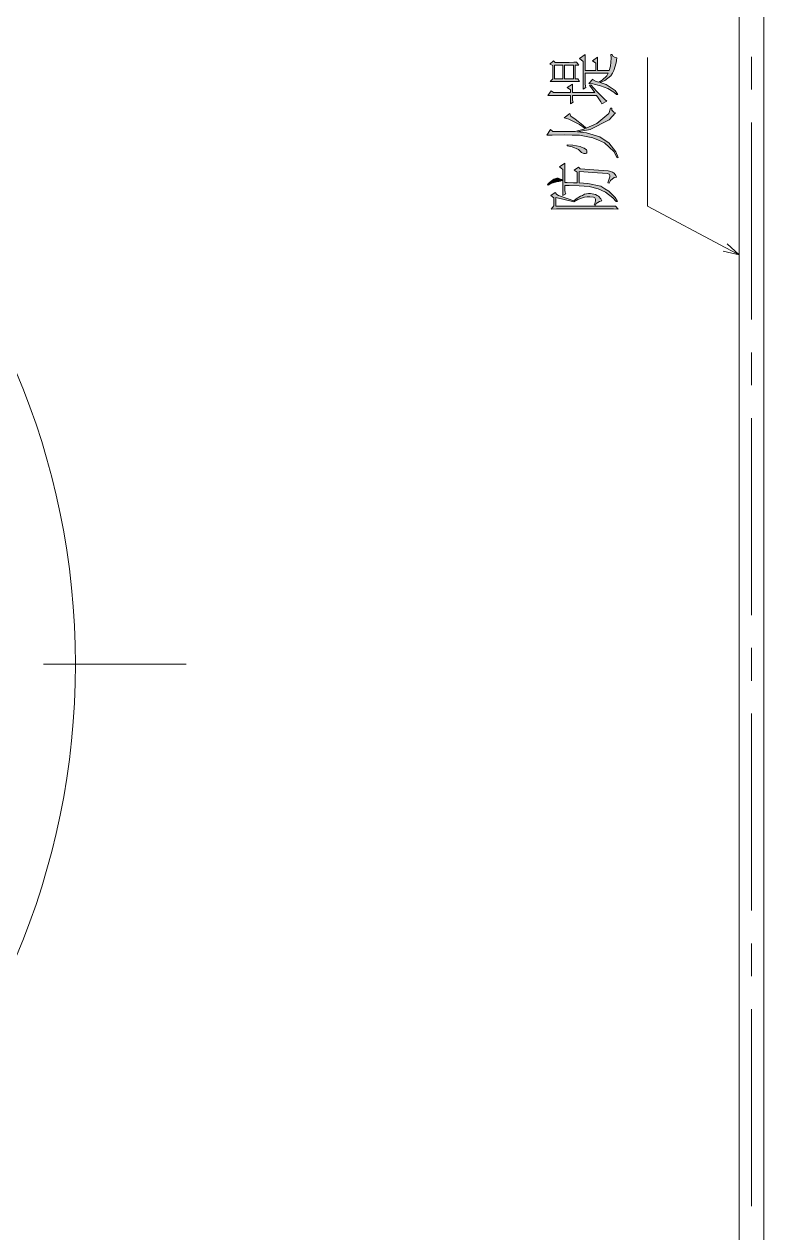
# Model space of a CAD drawing. Header units: millimetres. Extents: x 568 to 57335, y 85 to 28579.
# Drawn here: x 56797.1 to 56868.6, y 28049.7 to 28166.6 of the extents above; entities that cross this region are included whole.
import ezdxf

# ---------------------------------------------------------------- set-up
doc = ezdxf.new("R2010")
doc.units = ezdxf.units.MM

msp = doc.modelspace()

# ---------------------------------------------------------------- hatches: boundary and pattern name
h = msp.add_hatch(color=0)
h.paths.add_polyline_path([(56848.46, 28162.89), (56849.6, 28162.89), (56849.8, 28162.89), (56850.26, 28162.9), (56850.53, 28162.91), (56850.73, 28162.63), (56850.39, 28162.63), (56850.39, 28161.31), (56850.64, 28161.31), (56850.82, 28161.03), (56850.47, 28161.04), (56849.75, 28161.05), (56849.39, 28161.05), (56849.03, 28161.05), (56848.32, 28161.04), (56847.98, 28161.03), (56848.22, 28161.31), (56848.22, 28162.58), (56847.95, 28162.72), (56848.28, 28163.04)])
h.paths.add_polyline_path([(56849.36, 28161.31), (56850.21, 28161.31), (56850.21, 28162.63), (56849.36, 28162.63)])
h.paths.add_polyline_path([(56848.39, 28161.31), (56849.18, 28161.31), (56849.18, 28162.63), (56848.39, 28162.63)])
h = msp.add_hatch(color=0)
h.dxf.hatch_style = 2
h.paths.add_polyline_path([(56851.17, 28160.29), (56851.17, 28162.99), (56850.79, 28163.26), (56851.35, 28163.65), (56851.35, 28162.11), (56852.37, 28162.11), (56852.37, 28162.83), (56852.05, 28163.05), (56852.54, 28163.4), (56852.54, 28162.11), (56853.66, 28162.11), (56853.79, 28162.54), (56853.87, 28163.31), (56853.83, 28163.65), (56853.95, 28163.65), (56854.04, 28163.51), (56854.27, 28163.35), (56854.42, 28163.34), (56854.34, 28162.86), (56854.12, 28162.11), (56853.98, 28161.84), (56853.83, 28161.58), (56853.25, 28161.13), (56852.81, 28160.95), (56853.39, 28160.76), (56854.24, 28160.19), (56854.5, 28159.8), (56854.39, 28159.78), (56854.14, 28160.01), (56853.54, 28160.38), (56853.19, 28160.51), (56852.84, 28160.64), (56852.09, 28160.81), (56851.7, 28160.86), (56852.08, 28161.27), (56852.13, 28161.2), (56852.41, 28161.06), (56852.66, 28160.98), (56853, 28161.17), (56853.45, 28161.6), (56853.57, 28161.84), (56851.35, 28161.84), (56851.35, 28160.97), (56851.35, 28160.83), (56851.39, 28160.59), (56851.43, 28160.48)])
h = msp.add_hatch(color=0)
h.dxf.hatch_style = 2
h.paths.add_polyline_path([(56849.94, 28159.69), (56848.84, 28159.69), (56848.54, 28159.69), (56848, 28159.69), (56847.75, 28159.68), (56848.08, 28160.15), (56848.3, 28159.98), (56849.94, 28159.98), (56849.94, 28160.25), (56849.62, 28160.48), (56850.12, 28160.8), (56850.12, 28159.98), (56852.28, 28159.98), (56851.78, 28160.68), (56851.9, 28160.72), (56852.47, 28160.07), (56853.25, 28159.3), (56853.45, 28159.16), (56852.95, 28158.9), (56852.87, 28159.07), (56852.62, 28159.47), (56852.46, 28159.69), (56850.12, 28159.69), (56850.12, 28159.23), (56850.18, 28159.04), (56849.94, 28158.88)])
h = msp.add_hatch(color=0)
h.dxf.hatch_style = 2
h.paths.add_polyline_path([(56848.74, 28156.21), (56850.38, 28156.2), (56850.73, 28156.3), (56851.21, 28156.45), (56851.34, 28156.5), (56850.79, 28156.88), (56849.78, 28157.39), (56849.33, 28157.53), (56849.88, 28157.94), (56849.97, 28157.71), (56850.39, 28157.41), (56851.14, 28156.83), (56851.46, 28156.55), (56852.47, 28156.97), (56853.64, 28157.94), (56853.8, 28158.47), (56853.92, 28158.47), (56853.93, 28158.29), (56854.12, 28158.07), (56854.3, 28158.02), (56853.67, 28157.35), (56851.83, 28156.42), (56850.61, 28156.18), (56851.48, 28156.08), (56852.77, 28155.7), (56853.2, 28155.41), (56853.64, 28155.12), (56854.31, 28154.26), (56854.56, 28153.7), (56854.44, 28153.68), (56854.11, 28154.28), (56853.21, 28155.13), (56852.65, 28155.37), (56852.09, 28155.61), (56850.81, 28155.86), (56850.1, 28155.87), (56849.39, 28155.88), (56848.17, 28155.87), (56847.66, 28155.85), (56848.01, 28156.4), (56848.24, 28156.21)])
h = msp.add_hatch(color=0)
h.dxf.hatch_style = 2
h.paths.add_polyline_path([(56849.62, 28154.82), (56849.62, 28154.91), (56850.15, 28154.88), (56850.87, 28154.76), (56851.07, 28154.68), (56851.27, 28154.6), (56851.49, 28154.43), (56851.51, 28154.34), (56851.52, 28154.24), (56851.5, 28154.13), (56851.45, 28154.11), (56851.4, 28154.09), (56851.33, 28154.07), (56851.23, 28154.07), (56851.01, 28154.19), (56850.88, 28154.31), (56850.72, 28154.47), (56850.09, 28154.72)])
h = msp.add_hatch(color=0)
h.dxf.hatch_style = 2
h.paths.add_polyline_path([(56850.88, 28152.61), (56852.18, 28152.52), (56853.59, 28152.41), (56853.7, 28152.38), (56853.81, 28152.35), (56854, 28152.28), (56854.08, 28152.22), (56854.16, 28152.17), (56854.31, 28151.96), (56854.39, 28151.79), (56854.17, 28151.76), (56853.8, 28151.48), (56853.66, 28151.22), (56853.54, 28151.24), (56853.61, 28151.43), (56853.71, 28151.72), (56853.73, 28151.84), (56853.75, 28151.95), (56853.67, 28152.09), (56853.58, 28152.11), (56853.48, 28152.14), (56852.08, 28152.25), (56850.76, 28152.33), (56850.76, 28151.24), (56851.62, 28151.2), (56852.87, 28150.92), (56853.25, 28150.68), (56853.63, 28150.44), (56854.24, 28149.83), (56854.47, 28149.46), (56854.36, 28149.44), (56854.02, 28149.81), (56853.33, 28150.35), (56852.97, 28150.52), (56852.61, 28150.68), (56851.75, 28150.89), (56851.26, 28150.93), (56850.76, 28150.96), (56849.82, 28150.99), (56849.38, 28150.99), (56849.38, 28150.69), (56849.38, 28150.55), (56849.43, 28150.31), (56849.47, 28150.2), (56849.21, 28150.01), (56849.21, 28152.55), (56848.86, 28152.79), (56849.38, 28153.14), (56849.38, 28151.28), (56849.62, 28151.27), (56850.22, 28151.25), (56850.58, 28151.24), (56850.58, 28152.29), (56850.29, 28152.49), (56850.7, 28152.78)])
h = msp.add_hatch(color=0)
h.dxf.hatch_style = 2
h.paths.add_polyline_path([(56847.72, 28151.08), (56847.92, 28151.28), (56848.23, 28151.54), (56848.33, 28151.59), (56848.43, 28151.64), (56848.6, 28151.69), (56848.65, 28151.69), (56848.74, 28151.69), (56848.9, 28151.65), (56848.98, 28151.61), (56849.05, 28151.57), (56849.12, 28151.51), (56849.12, 28151.49), (56849.12, 28151.46), (56848.96, 28151.4), (56848.8, 28151.39), (56848.57, 28151.34), (56848.05, 28151.17), (56847.78, 28151.04)])
h = msp.add_hatch(color=0)
h.dxf.hatch_style = 2
h.paths.add_polyline_path([(56854.53, 28148.72), (56854.09, 28148.74), (56852.5, 28148.74), (56851.36, 28148.74), (56850.21, 28148.74), (56848.57, 28148.74), (56848.08, 28148.72), (56848.33, 28149.03), (56848.33, 28149.81), (56848.05, 28150.01), (56848.46, 28150.3), (56848.63, 28150.12), (56848.77, 28150.04), (56849.6, 28149.75), (56850.26, 28149.52), (56850.48, 28149.69), (56850.9, 28149.96), (56851.1, 28150.04), (56851.3, 28150.14), (56851.68, 28150.21), (56851.86, 28150.21), (56852.04, 28150.2), (56852.36, 28150.12), (56852.5, 28150.04), (56852.64, 28149.95), (56852.87, 28149.69), (56852.95, 28149.5), (56852.73, 28149.46), (56852.43, 28149.25), (56852.34, 28149.09), (56852.22, 28149.11), (56852.28, 28149.25), (56852.34, 28149.5), (56852.34, 28149.6), (56852.34, 28149.68), (56852.28, 28149.79), (56852.21, 28149.84), (56852.15, 28149.88), (56851.81, 28149.91), (56851.56, 28149.89), (56851.29, 28149.87), (56850.64, 28149.63), (56850.26, 28149.4), (56848.51, 28149.83), (56848.51, 28149.01), (56854.3, 28149.01)])

# ---------------------------------------------------------------- linework, layer by layer
at = {"color": 0, "lineweight": 0}
for points in [[(56866.23, 28027.22), (56866.23, 28182.19)], [(56868.63, 28027.22), (56868.63, 28182.19)], [(56857.38, 28149.01), (56857.38, 28163.35)], [(56867.43, 28160.26), (56867.43, 28163.43)], [(56867.43, 28138.04), (56867.43, 28157.09)], [(56864.9, 28145.01), (56857.38, 28149.01)], [(56865.09, 28145.36), (56866.23, 28144.3)], [(56866.23, 28144.3), (56864.71, 28144.66)], [(56866.23, 28144.3), (56864.9, 28145.01)], [(56867.43, 28131.69), (56867.43, 28134.86)], [(56867.43, 28109.47), (56867.43, 28128.51)], [(56867.43, 28103.12), (56867.43, 28106.3)], [(56799, 28104.71), (56812.78, 28104.71)], [(56867.43, 28080.9), (56867.43, 28099.95)], [(56867.43, 28074.56), (56867.43, 28077.72)], [(56867.43, 28052.33), (56867.43, 28071.38)]]:
    msp.add_lwpolyline(points, dxfattribs=at)
for points in [[(56848.46, 28162.89), (56849.6, 28162.89), (56849.8, 28162.89), (56850.26, 28162.9), (56850.53, 28162.91), (56850.73, 28162.63), (56850.39, 28162.63), (56850.39, 28161.31), (56850.64, 28161.31), (56850.82, 28161.03), (56850.47, 28161.04), (56849.75, 28161.05), (56849.39, 28161.05), (56849.03, 28161.05), (56848.32, 28161.04), (56847.98, 28161.03), (56848.22, 28161.31), (56848.22, 28162.58), (56847.95, 28162.72), (56848.28, 28163.04)], [(56851.17, 28160.29), (56851.17, 28162.99), (56850.79, 28163.26), (56851.35, 28163.65), (56851.35, 28162.11), (56852.37, 28162.11), (56852.37, 28162.83), (56852.05, 28163.05), (56852.54, 28163.4), (56852.54, 28162.11), (56853.66, 28162.11), (56853.79, 28162.54), (56853.87, 28163.31), (56853.83, 28163.65), (56853.95, 28163.65), (56854.04, 28163.51), (56854.27, 28163.35), (56854.42, 28163.34), (56854.34, 28162.86), (56854.12, 28162.11), (56853.98, 28161.84), (56853.83, 28161.58), (56853.25, 28161.13), (56852.81, 28160.95), (56853.39, 28160.76), (56854.24, 28160.19), (56854.5, 28159.8), (56854.39, 28159.78), (56854.14, 28160.01), (56853.54, 28160.38), (56853.19, 28160.51), (56852.84, 28160.64), (56852.09, 28160.81), (56851.7, 28160.86), (56852.08, 28161.27), (56852.13, 28161.2), (56852.41, 28161.06), (56852.66, 28160.98), (56853, 28161.17), (56853.45, 28161.6), (56853.57, 28161.84), (56851.35, 28161.84), (56851.35, 28160.97), (56851.35, 28160.83), (56851.39, 28160.59), (56851.43, 28160.48)], [(56848.39, 28161.31), (56849.18, 28161.31), (56849.18, 28162.63), (56848.39, 28162.63)], [(56849.36, 28161.31), (56850.21, 28161.31), (56850.21, 28162.63), (56849.36, 28162.63)], [(56849.94, 28159.69), (56848.84, 28159.69), (56848.54, 28159.69), (56848, 28159.69), (56847.75, 28159.68), (56848.08, 28160.15), (56848.3, 28159.98), (56849.94, 28159.98), (56849.94, 28160.25), (56849.62, 28160.48), (56850.12, 28160.8), (56850.12, 28159.98), (56852.28, 28159.98), (56851.78, 28160.68), (56851.9, 28160.72), (56852.47, 28160.07), (56853.25, 28159.3), (56853.45, 28159.16), (56852.95, 28158.9), (56852.87, 28159.07), (56852.62, 28159.47), (56852.46, 28159.69), (56850.12, 28159.69), (56850.12, 28159.23), (56850.18, 28159.04), (56849.94, 28158.88)], [(56848.74, 28156.21), (56850.38, 28156.2), (56850.73, 28156.3), (56851.21, 28156.45), (56851.34, 28156.5), (56850.79, 28156.88), (56849.78, 28157.39), (56849.33, 28157.53), (56849.88, 28157.94), (56849.97, 28157.71), (56850.39, 28157.41), (56851.14, 28156.83), (56851.46, 28156.55), (56852.47, 28156.97), (56853.64, 28157.94), (56853.8, 28158.47), (56853.92, 28158.47), (56853.93, 28158.29), (56854.12, 28158.07), (56854.3, 28158.02), (56853.67, 28157.35), (56851.83, 28156.42), (56850.61, 28156.18), (56851.48, 28156.08), (56852.77, 28155.7), (56853.2, 28155.41), (56853.64, 28155.12), (56854.31, 28154.26), (56854.56, 28153.7), (56854.44, 28153.68), (56854.11, 28154.28), (56853.21, 28155.13), (56852.65, 28155.37), (56852.09, 28155.61), (56850.81, 28155.86), (56850.1, 28155.87), (56849.39, 28155.88), (56848.17, 28155.87), (56847.66, 28155.85), (56848.01, 28156.4), (56848.24, 28156.21)], [(56849.62, 28154.82), (56849.62, 28154.91), (56850.15, 28154.88), (56850.87, 28154.76), (56851.07, 28154.68), (56851.27, 28154.6), (56851.49, 28154.43), (56851.51, 28154.34), (56851.52, 28154.24), (56851.5, 28154.13), (56851.45, 28154.11), (56851.4, 28154.09), (56851.33, 28154.07), (56851.23, 28154.07), (56851.01, 28154.19), (56850.88, 28154.31), (56850.72, 28154.47), (56850.09, 28154.72)], [(56850.88, 28152.61), (56852.18, 28152.52), (56853.59, 28152.41), (56853.7, 28152.38), (56853.81, 28152.35), (56854, 28152.28), (56854.08, 28152.22), (56854.16, 28152.17), (56854.31, 28151.96), (56854.39, 28151.79), (56854.17, 28151.76), (56853.8, 28151.48), (56853.66, 28151.22), (56853.54, 28151.24), (56853.61, 28151.43), (56853.71, 28151.72), (56853.73, 28151.84), (56853.75, 28151.95), (56853.67, 28152.09), (56853.58, 28152.11), (56853.48, 28152.14), (56852.08, 28152.25), (56850.76, 28152.33), (56850.76, 28151.24), (56851.62, 28151.2), (56852.87, 28150.92), (56853.25, 28150.68), (56853.63, 28150.44), (56854.24, 28149.83), (56854.47, 28149.46), (56854.36, 28149.44), (56854.02, 28149.81), (56853.33, 28150.35), (56852.97, 28150.52), (56852.61, 28150.68), (56851.75, 28150.89), (56851.26, 28150.93), (56850.76, 28150.96), (56849.82, 28150.99), (56849.38, 28150.99), (56849.38, 28150.69), (56849.38, 28150.55), (56849.43, 28150.31), (56849.47, 28150.2), (56849.21, 28150.01), (56849.21, 28152.55), (56848.86, 28152.79), (56849.38, 28153.14), (56849.38, 28151.28), (56849.62, 28151.27), (56850.22, 28151.25), (56850.58, 28151.24), (56850.58, 28152.29), (56850.29, 28152.49), (56850.7, 28152.78)], [(56847.72, 28151.08), (56847.92, 28151.28), (56848.23, 28151.54), (56848.33, 28151.59), (56848.43, 28151.64), (56848.6, 28151.69), (56848.65, 28151.69), (56848.74, 28151.69), (56848.9, 28151.65), (56848.98, 28151.61), (56849.05, 28151.57), (56849.12, 28151.51), (56849.12, 28151.49), (56849.12, 28151.46), (56848.96, 28151.4), (56848.8, 28151.39), (56848.57, 28151.34), (56848.05, 28151.17), (56847.78, 28151.04)], [(56854.53, 28148.72), (56854.09, 28148.74), (56852.5, 28148.74), (56851.36, 28148.74), (56850.21, 28148.74), (56848.57, 28148.74), (56848.08, 28148.72), (56848.33, 28149.03), (56848.33, 28149.81), (56848.05, 28150.01), (56848.46, 28150.3), (56848.63, 28150.12), (56848.77, 28150.04), (56849.6, 28149.75), (56850.26, 28149.52), (56850.48, 28149.69), (56850.9, 28149.96), (56851.1, 28150.04), (56851.3, 28150.14), (56851.68, 28150.21), (56851.86, 28150.21), (56852.04, 28150.2), (56852.36, 28150.12), (56852.5, 28150.04), (56852.64, 28149.95), (56852.87, 28149.69), (56852.95, 28149.5), (56852.73, 28149.46), (56852.43, 28149.25), (56852.34, 28149.09), (56852.22, 28149.11), (56852.28, 28149.25), (56852.34, 28149.5), (56852.34, 28149.6), (56852.34, 28149.68), (56852.28, 28149.79), (56852.21, 28149.84), (56852.15, 28149.88), (56851.81, 28149.91), (56851.56, 28149.89), (56851.29, 28149.87), (56850.64, 28149.63), (56850.26, 28149.4), (56848.51, 28149.83), (56848.51, 28149.01), (56854.3, 28149.01)]]:
    msp.add_lwpolyline(points, close=True, dxfattribs=at)
msp.add_ellipse((56729.77, 28104.71), major_axis=(0, 72.39), ratio=0.998688, start_param=0, end_param=6.283185, dxfattribs=at)

doc.saveas('drawing.dxf')
